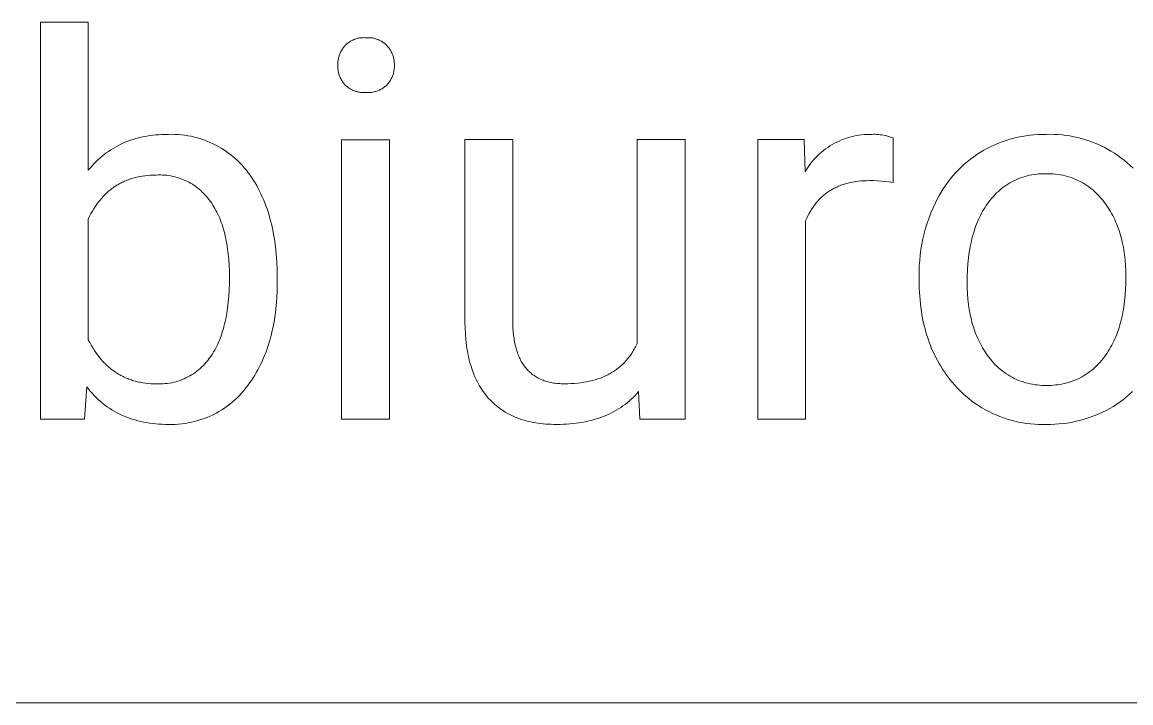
# Model space of a CAD drawing. Header units: millimetres. Extents: x -1656 to 3995, y -637 to 3312.
# Drawn here: x 2154 to 2311.6, y -320.6 to -223.8 of the extents above; entities that cross this region are included whole.
import ezdxf

# ---------------------------------------------------------------- set-up
doc = ezdxf.new("R2010")
doc.units = ezdxf.units.MM
doc.header["$MEASUREMENT"] = 0
doc.layers.add('Domyślny', color=7, linetype='Continuous', true_color=0x000000)

msp = doc.modelspace()

# ---------------------------------------------------------------- linework, layer by layer
at = {"layer": 'Domyślny', "color": 18, "lineweight": 15, "true_color": 0x000000}
for p, q in [((2156.56, -280.29), (2156.56, -223.83)), ((2156.56, -223.83), (2163.37, -223.83)), ((2163.37, -223.83), (2163.37, -244.89)), ((2200.04, -227), (2200.14, -226.92)), ((2200.14, -226.92), (2200.24, -226.84)), ((2200.24, -226.84), (2200.34, -226.76)), ((2200.34, -226.76), (2200.44, -226.68)), ((2200.44, -226.68), (2200.54, -226.61)), ((2200.54, -226.61), (2200.65, -226.55)), ((2200.65, -226.55), (2200.76, -226.49)), ((2200.76, -226.49), (2200.87, -226.43)), ((2200.87, -226.43), (2200.99, -226.37)), ((2200.99, -226.37), (2201.1, -226.32)), ((2201.1, -226.32), (2201.22, -226.27)), ((2201.22, -226.27), (2201.34, -226.23)), ((2201.34, -226.23), (2201.46, -226.19)), ((2201.46, -226.19), (2201.58, -226.16)), ((2201.58, -226.16), (2201.7, -226.13)), ((2201.7, -226.13), (2201.83, -226.1)), ((2201.83, -226.1), (2201.95, -226.08)), ((2201.95, -226.08), (2202.08, -226.06)), ((2202.08, -226.06), (2202.2, -226.05)), ((2202.2, -226.05), (2202.33, -226.04)), ((2202.33, -226.04), (2202.46, -226.04)), ((2202.46, -226.04), (2202.58, -226.03)), ((2202.58, -226.03), (2202.71, -226.04)), ((2202.71, -226.04), (2202.84, -226.05)), ((2202.84, -226.05), (2202.96, -226.04)), ((2202.96, -226.04), (2203.09, -226.04)), ((2203.09, -226.04), (2203.22, -226.04)), ((2203.22, -226.04), (2203.35, -226.04)), ((2203.35, -226.04), (2203.47, -226.05)), ((2203.47, -226.05), (2203.6, -226.06)), ((2203.6, -226.06), (2203.73, -226.08)), ((2203.73, -226.08), (2203.85, -226.1)), ((2203.85, -226.1), (2203.98, -226.13)), ((2203.98, -226.13), (2204.1, -226.16)), ((2204.1, -226.16), (2204.22, -226.2)), ((2204.22, -226.2), (2204.35, -226.23)), ((2204.35, -226.23), (2204.47, -226.28)), ((2204.47, -226.28), (2204.59, -226.32)), ((2204.59, -226.32), (2204.7, -226.37)), ((2204.7, -226.37), (2204.82, -226.43)), ((2204.82, -226.43), (2204.93, -226.49)), ((2204.93, -226.49), (2205.04, -226.55)), ((2205.04, -226.55), (2205.15, -226.62)), ((2205.15, -226.62), (2205.26, -226.69)), ((2205.26, -226.69), (2205.36, -226.76)), ((2205.36, -226.76), (2205.47, -226.84)), ((2205.47, -226.84), (2205.56, -226.92)), ((2205.56, -226.92), (2205.66, -227)), ((2199.03, -228.61), (2199.08, -228.48)), ((2199.08, -228.48), (2199.13, -228.35)), ((2199.13, -228.35), (2199.18, -228.22)), ((2199.18, -228.22), (2199.24, -228.1)), ((2199.24, -228.1), (2199.31, -227.97)), ((2199.31, -227.97), (2199.37, -227.85)), ((2199.37, -227.85), (2199.44, -227.73)), ((2199.44, -227.73), (2199.52, -227.61)), ((2199.52, -227.61), (2199.6, -227.5)), ((2199.6, -227.5), (2199.68, -227.39)), ((2199.68, -227.39), (2199.77, -227.28)), ((2199.77, -227.28), (2199.86, -227.18)), ((2199.86, -227.18), (2199.95, -227.09)), ((2199.95, -227.09), (2200.04, -227)), ((2205.66, -227), (2205.76, -227.09)), ((2205.76, -227.09), (2205.85, -227.18)), ((2205.85, -227.18), (2205.93, -227.28)), ((2205.93, -227.28), (2206.02, -227.38)), ((2206.02, -227.38), (2206.1, -227.48)), ((2206.1, -227.48), (2206.18, -227.59)), ((2206.18, -227.59), (2206.25, -227.7)), ((2206.25, -227.7), (2206.32, -227.82)), ((2206.32, -227.82), (2206.39, -227.93)), ((2206.39, -227.93), (2206.45, -228.05)), ((2206.45, -228.05), (2206.51, -228.17)), ((2206.51, -228.17), (2206.56, -228.29)), ((2206.56, -228.29), (2206.61, -228.41)), ((2206.61, -228.41), (2206.66, -228.54)), ((2206.66, -228.54), (2206.7, -228.67)), ((2198.83, -229.7), (2198.84, -229.56)), ((2198.83, -229.84), (2198.83, -229.7)), ((2198.83, -229.98), (2198.83, -229.84)), ((2198.83, -230.12), (2198.83, -229.98)), ((2198.83, -230.25), (2198.83, -230.12)), ((2198.84, -229.56), (2198.85, -229.42)), ((2198.85, -229.42), (2198.87, -229.29)), ((2198.87, -229.29), (2198.89, -229.15)), ((2198.89, -229.15), (2198.92, -229.01)), ((2198.92, -229.01), (2198.95, -228.88)), ((2198.95, -228.88), (2198.99, -228.74)), ((2198.99, -228.74), (2199.03, -228.61)), ((2206.7, -228.67), (2206.74, -228.79)), ((2206.74, -228.79), (2206.77, -228.92)), ((2206.77, -228.92), (2206.8, -229.05)), ((2206.8, -229.05), (2206.83, -229.18)), ((2206.83, -229.18), (2206.85, -229.32)), ((2206.85, -229.32), (2206.86, -229.45)), ((2206.86, -229.45), (2206.87, -229.58)), ((2206.87, -229.58), (2206.88, -229.71)), ((2206.88, -229.71), (2206.88, -229.85)), ((2206.88, -229.85), (2206.88, -229.98)), ((2206.88, -229.98), (2206.88, -230.11)), ((2206.88, -230.11), (2206.88, -230.24)), ((2198.84, -230.39), (2198.83, -230.25)), ((2198.85, -230.53), (2198.84, -230.39)), ((2198.87, -230.66), (2198.85, -230.53)), ((2198.89, -230.8), (2198.87, -230.66)), ((2198.92, -230.93), (2198.89, -230.8)), ((2198.95, -231.06), (2198.92, -230.93)), ((2198.99, -231.2), (2198.95, -231.06)), ((2199.03, -231.33), (2198.99, -231.2)), ((2199.08, -231.45), (2199.03, -231.33)), ((2199.13, -231.58), (2199.08, -231.45)), ((2199.18, -231.71), (2199.13, -231.58)), ((2199.24, -231.83), (2199.18, -231.71)), ((2206.56, -231.64), (2206.51, -231.76)), ((2206.61, -231.52), (2206.56, -231.64)), ((2206.66, -231.4), (2206.61, -231.52)), ((2206.7, -231.27), (2206.66, -231.4)), ((2206.74, -231.15), (2206.7, -231.27)), ((2206.77, -231.02), (2206.74, -231.15)), ((2206.8, -230.89), (2206.77, -231.02)), ((2206.83, -230.76), (2206.8, -230.89)), ((2206.85, -230.63), (2206.83, -230.76)), ((2206.86, -230.5), (2206.85, -230.63)), ((2206.87, -230.37), (2206.86, -230.5)), ((2206.88, -230.24), (2206.87, -230.37)), ((2199.31, -231.95), (2199.24, -231.83)), ((2199.37, -232.07), (2199.31, -231.95)), ((2199.45, -232.19), (2199.37, -232.07)), ((2199.52, -232.3), (2199.45, -232.19)), ((2199.6, -232.41), (2199.52, -232.3)), ((2199.68, -232.52), (2199.6, -232.41)), ((2199.77, -232.63), (2199.68, -232.52)), ((2199.86, -232.73), (2199.77, -232.63)), ((2199.96, -232.82), (2199.86, -232.73)), ((2200.05, -232.91), (2199.96, -232.82)), ((2200.15, -232.99), (2200.05, -232.91)), ((2200.26, -233.07), (2200.15, -232.99)), ((2200.36, -233.15), (2200.26, -233.07)), ((2200.47, -233.22), (2200.36, -233.15)), ((2200.58, -233.29), (2200.47, -233.22)), ((2205.23, -233.22), (2205.11, -233.29)), ((2205.34, -233.15), (2205.23, -233.22)), ((2205.44, -233.07), (2205.34, -233.15)), ((2205.55, -232.99), (2205.44, -233.07)), ((2205.65, -232.91), (2205.55, -232.99)), ((2205.75, -232.82), (2205.65, -232.91)), ((2205.85, -232.73), (2205.75, -232.82)), ((2205.93, -232.63), (2205.85, -232.73)), ((2206.02, -232.53), (2205.93, -232.63)), ((2206.1, -232.43), (2206.02, -232.53)), ((2206.18, -232.32), (2206.1, -232.43)), ((2206.25, -232.21), (2206.18, -232.32)), ((2206.32, -232.1), (2206.25, -232.21)), ((2206.39, -231.99), (2206.32, -232.1)), ((2206.45, -231.87), (2206.39, -231.99)), ((2206.51, -231.76), (2206.45, -231.87)), ((2200.69, -233.36), (2200.58, -233.29)), ((2200.81, -233.42), (2200.69, -233.36)), ((2200.93, -233.48), (2200.81, -233.42)), ((2201.05, -233.53), (2200.93, -233.48)), ((2201.17, -233.58), (2201.05, -233.53)), ((2201.29, -233.63), (2201.17, -233.58)), ((2201.41, -233.67), (2201.29, -233.63)), ((2201.54, -233.71), (2201.41, -233.67)), ((2201.67, -233.74), (2201.54, -233.71)), ((2201.79, -233.77), (2201.67, -233.74)), ((2201.92, -233.79), (2201.79, -233.77)), ((2202.05, -233.81), (2201.92, -233.79)), ((2202.18, -233.83), (2202.05, -233.81)), ((2202.31, -233.84), (2202.18, -233.83)), ((2202.44, -233.85), (2202.31, -233.84)), ((2202.57, -233.85), (2202.44, -233.85)), ((2202.7, -233.84), (2202.57, -233.85)), ((2202.84, -233.84), (2202.7, -233.84)), ((2202.97, -233.84), (2202.84, -233.84)), ((2203.1, -233.85), (2202.97, -233.84)), ((2203.23, -233.84), (2203.1, -233.85)), ((2203.36, -233.84), (2203.23, -233.84)), ((2203.5, -233.83), (2203.36, -233.84)), ((2203.63, -233.81), (2203.5, -233.83)), ((2203.76, -233.79), (2203.63, -233.81)), ((2203.89, -233.77), (2203.76, -233.79)), ((2204.02, -233.74), (2203.89, -233.77)), ((2204.15, -233.71), (2204.02, -233.74)), ((2204.27, -233.67), (2204.15, -233.71)), ((2204.4, -233.63), (2204.27, -233.67)), ((2204.52, -233.58), (2204.4, -233.63)), ((2204.64, -233.53), (2204.52, -233.58)), ((2204.76, -233.48), (2204.64, -233.53)), ((2204.88, -233.42), (2204.76, -233.48)), ((2205, -233.36), (2204.88, -233.42)), ((2205.11, -233.29), (2205, -233.36)), ((2167.92, -241.23), (2168.27, -241.06)), ((2168.27, -241.06), (2168.63, -240.91)), ((2168.63, -240.91), (2168.99, -240.77)), ((2168.99, -240.77), (2169.36, -240.63)), ((2169.36, -240.63), (2169.74, -240.51)), ((2169.74, -240.51), (2170.12, -240.39)), ((2170.12, -240.39), (2170.5, -240.29)), ((2170.5, -240.29), (2170.9, -240.19)), ((2170.9, -240.19), (2171.3, -240.11)), ((2171.3, -240.11), (2171.71, -240.03)), ((2171.71, -240.03), (2172.12, -239.97)), ((2172.12, -239.97), (2172.54, -239.92)), ((2172.54, -239.92), (2172.96, -239.87)), ((2172.96, -239.87), (2173.39, -239.84)), ((2173.39, -239.84), (2173.83, -239.81)), ((2173.83, -239.81), (2174.27, -239.8)), ((2174.27, -239.8), (2174.72, -239.79)), ((2174.72, -239.79), (2175.19, -239.78)), ((2175.19, -239.78), (2175.66, -239.79)), ((2175.66, -239.79), (2176.13, -239.81)), ((2176.13, -239.81), (2176.6, -239.85)), ((2176.6, -239.85), (2177.06, -239.9)), ((2177.06, -239.9), (2177.53, -239.98)), ((2177.53, -239.98), (2177.99, -240.06)), ((2177.99, -240.06), (2178.45, -240.17)), ((2178.45, -240.17), (2178.9, -240.29)), ((2178.9, -240.29), (2179.35, -240.42)), ((2179.35, -240.42), (2179.8, -240.57)), ((2179.8, -240.57), (2180.24, -240.74)), ((2180.24, -240.74), (2180.67, -240.92)), ((2180.67, -240.92), (2181.1, -241.11)), ((2181.1, -241.11), (2181.52, -241.32)), ((2199.39, -280.3), (2199.39, -240.54)), ((2199.39, -240.54), (2206.19, -240.54)), ((2206.19, -240.54), (2206.19, -280.3)), ((2216.92, -266.4), (2216.92, -240.53)), ((2216.92, -240.53), (2223.72, -240.53)), ((2223.72, -240.53), (2223.72, -266.22)), ((2241.42, -269.45), (2241.42, -240.53)), ((2241.42, -240.53), (2248.24, -240.53)), ((2248.24, -240.53), (2248.24, -280.29)), ((2258.56, -280.29), (2258.56, -240.53)), ((2258.56, -240.53), (2265.17, -240.53)), ((2265.17, -240.53), (2265.28, -245.12)), ((2269.12, -241.23), (2269.45, -241.05)), ((2269.45, -241.05), (2269.77, -240.88)), ((2269.77, -240.88), (2270.11, -240.73)), ((2270.11, -240.73), (2270.44, -240.58)), ((2270.44, -240.58), (2270.79, -240.45)), ((2270.79, -240.45), (2271.14, -240.32)), ((2271.14, -240.32), (2271.49, -240.21)), ((2271.49, -240.21), (2271.84, -240.12)), ((2271.84, -240.12), (2272.2, -240.03)), ((2272.2, -240.03), (2272.56, -239.96)), ((2272.56, -239.96), (2272.93, -239.9)), ((2272.93, -239.9), (2273.29, -239.85)), ((2273.29, -239.85), (2273.66, -239.82)), ((2273.66, -239.82), (2274.03, -239.8)), ((2274.03, -239.8), (2274.4, -239.79)), ((2274.4, -239.79), (2274.76, -239.79)), ((2274.76, -239.79), (2275, -239.78)), ((2275, -239.78), (2275.24, -239.78)), ((2275.24, -239.78), (2275.47, -239.79)), ((2275.47, -239.79), (2275.71, -239.81)), ((2275.71, -239.81), (2275.95, -239.83)), ((2275.95, -239.83), (2276.18, -239.86)), ((2276.18, -239.86), (2276.41, -239.9)), ((2276.41, -239.9), (2276.65, -239.95)), ((2276.65, -239.95), (2276.88, -240)), ((2276.88, -240), (2277.11, -240.07)), ((2277.11, -240.07), (2277.33, -240.14)), ((2277.33, -240.14), (2277.55, -240.22)), ((2277.55, -240.22), (2277.78, -240.3)), ((2277.78, -240.3), (2277.78, -246.62)), ((2292.25, -241.26), (2292.78, -241.04)), ((2292.78, -241.04), (2293.32, -240.83)), ((2293.32, -240.83), (2293.86, -240.64)), ((2293.86, -240.64), (2294.41, -240.47)), ((2294.41, -240.47), (2294.97, -240.32)), ((2294.97, -240.32), (2295.53, -240.19)), ((2295.53, -240.19), (2296.1, -240.07)), ((2296.1, -240.07), (2296.67, -239.98)), ((2296.67, -239.98), (2297.24, -239.9)), ((2297.24, -239.9), (2297.81, -239.85)), ((2297.81, -239.85), (2298.39, -239.81)), ((2298.39, -239.81), (2298.96, -239.79)), ((2298.96, -239.79), (2299.54, -239.79)), ((2299.54, -239.79), (2300.11, -239.78)), ((2300.11, -239.78), (2300.68, -239.79)), ((2300.68, -239.79), (2301.24, -239.82)), ((2301.24, -239.82), (2301.81, -239.86)), ((2301.81, -239.86), (2302.38, -239.93)), ((2302.38, -239.93), (2302.94, -240.01)), ((2302.94, -240.01), (2303.5, -240.12)), ((2303.5, -240.12), (2304.05, -240.24)), ((2304.05, -240.24), (2304.6, -240.38)), ((2304.6, -240.38), (2305.15, -240.54)), ((2305.15, -240.54), (2305.69, -240.72)), ((2305.69, -240.72), (2306.22, -240.92)), ((2306.22, -240.92), (2306.75, -241.13)), ((2306.75, -241.13), (2307.27, -241.36)), ((2165.32, -242.9), (2165.63, -242.66)), ((2165.63, -242.66), (2165.93, -242.42)), ((2165.93, -242.42), (2166.25, -242.2)), ((2166.25, -242.2), (2166.57, -241.98)), ((2166.57, -241.98), (2166.9, -241.78)), ((2166.9, -241.78), (2167.23, -241.59)), ((2167.23, -241.59), (2167.57, -241.4)), ((2167.57, -241.4), (2167.92, -241.23)), ((2181.52, -241.32), (2181.93, -241.55)), ((2181.93, -241.55), (2182.34, -241.79)), ((2182.34, -241.79), (2182.73, -242.04)), ((2182.73, -242.04), (2183.12, -242.31)), ((2183.12, -242.31), (2183.5, -242.59)), ((2183.5, -242.59), (2183.86, -242.88)), ((2267.08, -242.79), (2267.35, -242.54)), ((2267.35, -242.54), (2267.62, -242.3)), ((2267.62, -242.3), (2267.91, -242.06)), ((2267.91, -242.06), (2268.2, -241.84)), ((2268.2, -241.84), (2268.5, -241.63)), ((2268.5, -241.63), (2268.81, -241.42)), ((2268.81, -241.42), (2269.12, -241.23)), ((2289.25, -242.97), (2289.72, -242.64)), ((2289.72, -242.64), (2290.21, -242.33)), ((2290.21, -242.33), (2290.7, -242.04)), ((2290.7, -242.04), (2291.21, -241.76)), ((2291.21, -241.76), (2291.72, -241.5)), ((2291.72, -241.5), (2292.25, -241.26)), ((2307.27, -241.36), (2307.78, -241.61)), ((2307.78, -241.61), (2308.28, -241.88)), ((2308.28, -241.88), (2308.77, -242.16)), ((2308.77, -242.16), (2309.25, -242.46)), ((2309.25, -242.46), (2309.73, -242.78)), ((2163.63, -244.58), (2163.9, -244.27)), ((2163.9, -244.27), (2164.17, -243.98)), ((2164.17, -243.98), (2164.45, -243.69)), ((2164.45, -243.69), (2164.73, -243.42)), ((2164.73, -243.42), (2165.03, -243.16)), ((2165.03, -243.16), (2165.32, -242.9)), ((2183.86, -242.88), (2184.22, -243.19)), ((2184.22, -243.19), (2184.57, -243.51)), ((2184.57, -243.51), (2184.9, -243.84)), ((2184.9, -243.84), (2185.23, -244.18)), ((2185.23, -244.18), (2185.54, -244.53)), ((2265.67, -244.49), (2265.88, -244.19)), ((2265.88, -244.19), (2266.1, -243.89)), ((2266.1, -243.89), (2266.33, -243.61)), ((2266.33, -243.61), (2266.57, -243.33)), ((2266.57, -243.33), (2266.82, -243.06)), ((2266.82, -243.06), (2267.08, -242.79)), ((2287.48, -244.43), (2287.9, -244.04)), ((2287.9, -244.04), (2288.34, -243.67)), ((2288.34, -243.67), (2288.79, -243.31)), ((2288.79, -243.31), (2289.25, -242.97)), ((2309.73, -242.78), (2310.19, -243.11)), ((2310.19, -243.11), (2310.64, -243.46)), ((2310.64, -243.46), (2311.07, -243.82)), ((2311.07, -243.82), (2311.5, -244.2)), ((2311.5, -244.2), (2311.91, -244.59)), ((2163.37, -244.89), (2163.63, -244.58)), ((2170.27, -245.87), (2170.08, -245.91)), ((2170.45, -245.83), (2170.27, -245.87)), ((2170.64, -245.79), (2170.45, -245.83)), ((2171.02, -245.72), (2170.64, -245.79)), ((2171.4, -245.67), (2171.02, -245.72)), ((2171.8, -245.62), (2171.4, -245.67)), ((2172.2, -245.59), (2171.8, -245.62)), ((2172.61, -245.57), (2172.2, -245.59)), ((2173.02, -245.57), (2172.61, -245.57)), ((2173.32, -245.56), (2173.02, -245.57)), ((2173.62, -245.56), (2173.32, -245.56)), ((2173.92, -245.57), (2173.62, -245.56)), ((2174.22, -245.58), (2173.92, -245.57)), ((2174.52, -245.61), (2174.22, -245.58)), ((2174.81, -245.65), (2174.52, -245.61)), ((2175.11, -245.7), (2174.81, -245.65)), ((2175.4, -245.76), (2175.11, -245.7)), ((2175.69, -245.83), (2175.4, -245.76)), ((2175.98, -245.91), (2175.69, -245.83)), ((2185.54, -244.53), (2185.84, -244.89)), ((2185.84, -244.89), (2186.12, -245.27)), ((2186.12, -245.27), (2186.38, -245.61)), ((2186.38, -245.61), (2186.62, -245.96)), ((2265.28, -245.12), (2265.47, -244.8)), ((2265.47, -244.8), (2265.67, -244.49)), ((2285.93, -246.12), (2286.29, -245.67)), ((2286.29, -245.67), (2286.67, -245.25)), ((2286.67, -245.25), (2287.07, -244.83)), ((2287.07, -244.83), (2287.48, -244.43)), ((2296.23, -245.87), (2295.91, -245.98)), ((2296.55, -245.77), (2296.23, -245.87)), ((2296.87, -245.68), (2296.55, -245.77)), ((2297.2, -245.6), (2296.87, -245.68)), ((2297.53, -245.54), (2297.2, -245.6)), ((2297.86, -245.48), (2297.53, -245.54)), ((2298.2, -245.44), (2297.86, -245.48)), ((2298.53, -245.41), (2298.2, -245.44)), ((2298.87, -245.39), (2298.53, -245.41)), ((2299.2, -245.38), (2298.87, -245.39)), ((2299.54, -245.38), (2299.2, -245.38)), ((2299.88, -245.38), (2299.54, -245.38)), ((2300.22, -245.38), (2299.88, -245.38)), ((2300.56, -245.4), (2300.22, -245.38)), ((2300.9, -245.44), (2300.56, -245.4)), ((2301.24, -245.48), (2300.9, -245.44)), ((2301.58, -245.53), (2301.24, -245.48)), ((2301.92, -245.6), (2301.58, -245.53)), ((2302.25, -245.68), (2301.92, -245.6)), ((2302.58, -245.77), (2302.25, -245.68)), ((2302.9, -245.87), (2302.58, -245.77)), ((2303.23, -245.98), (2302.9, -245.87)), ((2166.81, -247.43), (2166.66, -247.54)), ((2166.95, -247.33), (2166.81, -247.43)), ((2167.1, -247.22), (2166.95, -247.33)), ((2167.25, -247.13), (2167.1, -247.22)), ((2167.4, -247.03), (2167.25, -247.13)), ((2167.56, -246.94), (2167.4, -247.03)), ((2167.71, -246.85), (2167.56, -246.94)), ((2167.87, -246.76), (2167.71, -246.85)), ((2168.03, -246.68), (2167.87, -246.76)), ((2168.19, -246.6), (2168.03, -246.68)), ((2168.35, -246.52), (2168.19, -246.6)), ((2168.52, -246.44), (2168.35, -246.52)), ((2168.68, -246.37), (2168.52, -246.44)), ((2168.85, -246.3), (2168.68, -246.37)), ((2169.02, -246.24), (2168.85, -246.3)), ((2169.2, -246.18), (2169.02, -246.24)), ((2169.37, -246.12), (2169.2, -246.18)), ((2169.54, -246.06), (2169.37, -246.12)), ((2169.72, -246.01), (2169.54, -246.06)), ((2169.9, -245.96), (2169.72, -246.01)), ((2170.08, -245.91), (2169.9, -245.96)), ((2176.27, -246), (2175.98, -245.91)), ((2176.55, -246.1), (2176.27, -246)), ((2176.83, -246.21), (2176.55, -246.1)), ((2177.1, -246.33), (2176.83, -246.21)), ((2177.38, -246.45), (2177.1, -246.33)), ((2177.64, -246.59), (2177.38, -246.45)), ((2177.9, -246.74), (2177.64, -246.59)), ((2178.16, -246.89), (2177.9, -246.74)), ((2178.41, -247.05), (2178.16, -246.89)), ((2178.66, -247.22), (2178.41, -247.05)), ((2178.9, -247.4), (2178.66, -247.22)), ((2179.13, -247.59), (2178.9, -247.4)), ((2186.62, -245.96), (2186.86, -246.33)), ((2186.86, -246.33), (2187.09, -246.69)), ((2187.09, -246.69), (2187.31, -247.07)), ((2187.31, -247.07), (2187.52, -247.46)), ((2187.52, -247.46), (2187.72, -247.85)), ((2269.41, -247.45), (2269.26, -247.53)), ((2269.56, -247.38), (2269.41, -247.45)), ((2269.71, -247.3), (2269.56, -247.38)), ((2269.87, -247.23), (2269.71, -247.3)), ((2270.03, -247.16), (2269.87, -247.23)), ((2270.19, -247.1), (2270.03, -247.16)), ((2270.35, -247.03), (2270.19, -247.1)), ((2270.51, -246.97), (2270.35, -247.03)), ((2270.68, -246.92), (2270.51, -246.97)), ((2270.84, -246.86), (2270.68, -246.92)), ((2271.01, -246.81), (2270.84, -246.86)), ((2271.19, -246.76), (2271.01, -246.81)), ((2271.36, -246.72), (2271.19, -246.76)), ((2271.54, -246.67), (2271.36, -246.72)), ((2271.71, -246.63), (2271.54, -246.67)), ((2272.08, -246.56), (2271.71, -246.63)), ((2272.45, -246.5), (2272.08, -246.56)), ((2272.83, -246.45), (2272.45, -246.5)), ((2273.21, -246.41), (2272.83, -246.45)), ((2273.61, -246.38), (2273.21, -246.41)), ((2274.01, -246.37), (2273.61, -246.38)), ((2274.43, -246.36), (2274.01, -246.37)), ((2274.99, -246.36), (2274.43, -246.36)), ((2275.55, -246.38), (2274.99, -246.36)), ((2276.11, -246.42), (2275.55, -246.38)), ((2276.66, -246.47), (2276.11, -246.42)), ((2277.22, -246.54), (2276.66, -246.47)), ((2277.78, -246.62), (2277.22, -246.54)), ((2284.92, -247.51), (2285.24, -247.04)), ((2285.24, -247.04), (2285.57, -246.57)), ((2285.57, -246.57), (2285.93, -246.12)), ((2293.27, -247.45), (2293.01, -247.67)), ((2293.54, -247.25), (2293.27, -247.45)), ((2293.82, -247.06), (2293.54, -247.25)), ((2294.1, -246.87), (2293.82, -247.06)), ((2294.39, -246.7), (2294.1, -246.87)), ((2294.68, -246.53), (2294.39, -246.7)), ((2294.98, -246.38), (2294.68, -246.53)), ((2295.28, -246.24), (2294.98, -246.38)), ((2295.59, -246.1), (2295.28, -246.24)), ((2295.91, -245.98), (2295.59, -246.1)), ((2303.55, -246.1), (2303.23, -245.98)), ((2303.86, -246.24), (2303.55, -246.1)), ((2304.17, -246.38), (2303.86, -246.24)), ((2304.47, -246.54), (2304.17, -246.38)), ((2304.77, -246.7), (2304.47, -246.54)), ((2305.07, -246.88), (2304.77, -246.7)), ((2305.35, -247.07), (2305.07, -246.88)), ((2305.63, -247.26), (2305.35, -247.07)), ((2305.91, -247.47), (2305.63, -247.26)), ((2306.17, -247.68), (2305.91, -247.47)), ((2165.2, -248.93), (2165.08, -249.08)), ((2165.32, -248.79), (2165.2, -248.93)), ((2165.45, -248.65), (2165.32, -248.79)), ((2165.57, -248.52), (2165.45, -248.65)), ((2165.7, -248.38), (2165.57, -248.52)), ((2165.84, -248.25), (2165.7, -248.38)), ((2165.97, -248.13), (2165.84, -248.25)), ((2166.1, -248), (2165.97, -248.13)), ((2166.24, -247.88), (2166.1, -248)), ((2166.38, -247.77), (2166.24, -247.88)), ((2166.52, -247.65), (2166.38, -247.77)), ((2166.66, -247.54), (2166.52, -247.65)), ((2179.36, -247.79), (2179.13, -247.59)), ((2179.58, -247.99), (2179.36, -247.79)), ((2179.79, -248.2), (2179.58, -247.99)), ((2179.99, -248.42), (2179.79, -248.2)), ((2180.19, -248.64), (2179.99, -248.42)), ((2180.38, -248.87), (2180.19, -248.64)), ((2180.57, -249.11), (2180.38, -248.87)), ((2187.72, -247.85), (2187.92, -248.25)), ((2187.92, -248.25), (2188.11, -248.66)), ((2188.11, -248.66), (2188.29, -249.07)), ((2267.39, -248.93), (2267.27, -249.06)), ((2267.51, -248.82), (2267.39, -248.93)), ((2267.63, -248.7), (2267.51, -248.82)), ((2267.76, -248.59), (2267.63, -248.7)), ((2267.88, -248.48), (2267.76, -248.59)), ((2268.01, -248.37), (2267.88, -248.48)), ((2268.14, -248.27), (2268.01, -248.37)), ((2268.27, -248.16), (2268.14, -248.27)), ((2268.41, -248.07), (2268.27, -248.16)), ((2268.55, -247.97), (2268.41, -248.07)), ((2268.68, -247.88), (2268.55, -247.97)), ((2268.83, -247.79), (2268.68, -247.88)), ((2268.97, -247.7), (2268.83, -247.79)), ((2269.11, -247.61), (2268.97, -247.7)), ((2269.26, -247.53), (2269.11, -247.61)), ((2283.81, -249.52), (2284.06, -249)), ((2284.06, -249), (2284.33, -248.5)), ((2284.33, -248.5), (2284.62, -248)), ((2284.62, -248), (2284.92, -247.51)), ((2291.82, -248.86), (2291.61, -249.12)), ((2292.05, -248.6), (2291.82, -248.86)), ((2292.27, -248.36), (2292.05, -248.6)), ((2292.51, -248.12), (2292.27, -248.36)), ((2292.76, -247.89), (2292.51, -248.12)), ((2293.01, -247.67), (2292.76, -247.89)), ((2306.43, -247.91), (2306.17, -247.68)), ((2306.68, -248.14), (2306.43, -247.91)), ((2306.92, -248.38), (2306.68, -248.14)), ((2307.15, -248.63), (2306.92, -248.38)), ((2307.38, -248.89), (2307.15, -248.63)), ((2307.59, -249.15), (2307.38, -248.89)), ((2164.16, -250.35), (2163.95, -250.7)), ((2164.38, -250.01), (2164.16, -250.35)), ((2164.6, -249.69), (2164.38, -250.01)), ((2164.84, -249.38), (2164.6, -249.69)), ((2164.95, -249.23), (2164.84, -249.38)), ((2165.08, -249.08), (2164.95, -249.23)), ((2180.74, -249.35), (2180.57, -249.11)), ((2180.91, -249.59), (2180.74, -249.35)), ((2181.07, -249.83), (2180.91, -249.59)), ((2181.22, -250.08), (2181.07, -249.83)), ((2181.37, -250.34), (2181.22, -250.08)), ((2181.52, -250.6), (2181.37, -250.34)), ((2181.66, -250.87), (2181.52, -250.6)), ((2188.29, -249.07), (2188.46, -249.5)), ((2188.46, -249.5), (2188.63, -249.93)), ((2188.63, -249.93), (2188.78, -250.37)), ((2188.78, -250.37), (2188.93, -250.82)), ((2266.12, -250.57), (2266.02, -250.73)), ((2266.21, -250.42), (2266.12, -250.57)), ((2266.31, -250.27), (2266.21, -250.42)), ((2266.41, -250.12), (2266.31, -250.27)), ((2266.51, -249.98), (2266.41, -250.12)), ((2266.61, -249.84), (2266.51, -249.98)), ((2266.72, -249.7), (2266.61, -249.84)), ((2266.82, -249.57), (2266.72, -249.7)), ((2266.93, -249.44), (2266.82, -249.57)), ((2267.04, -249.31), (2266.93, -249.44)), ((2267.16, -249.18), (2267.04, -249.31)), ((2267.27, -249.06), (2267.16, -249.18)), ((2283.18, -250.94), (2283.48, -250.23)), ((2283.48, -250.23), (2283.81, -249.52)), ((2290.69, -250.44), (2290.52, -250.72)), ((2290.86, -250.17), (2290.69, -250.44)), ((2291.04, -249.9), (2290.86, -250.17)), ((2291.22, -249.64), (2291.04, -249.9)), ((2291.41, -249.39), (2291.22, -249.64)), ((2291.61, -249.12), (2291.41, -249.39)), ((2307.8, -249.43), (2307.59, -249.15)), ((2307.99, -249.68), (2307.8, -249.43)), ((2308.18, -249.94), (2307.99, -249.68)), ((2308.36, -250.21), (2308.18, -249.94)), ((2308.53, -250.48), (2308.36, -250.21)), ((2308.69, -250.76), (2308.53, -250.48)), ((2163.56, -251.43), (2163.37, -251.82)), ((2163.37, -251.82), (2163.37, -269.02)), ((2163.75, -251.06), (2163.56, -251.43)), ((2163.95, -250.7), (2163.75, -251.06)), ((2181.79, -251.15), (2181.66, -250.87)), ((2181.92, -251.43), (2181.79, -251.15)), ((2182.05, -251.72), (2181.92, -251.43)), ((2182.16, -252.02), (2182.05, -251.72)), ((2182.28, -252.32), (2182.16, -252.02)), ((2188.93, -250.82), (2189.07, -251.28)), ((2189.07, -251.28), (2189.2, -251.74)), ((2189.2, -251.74), (2189.33, -252.22)), ((2265.51, -251.71), (2265.36, -252.06)), ((2265.36, -252.06), (2265.36, -280.29)), ((2265.67, -251.37), (2265.51, -251.71)), ((2265.84, -251.04), (2265.67, -251.37)), ((2265.93, -250.88), (2265.84, -251.04)), ((2266.02, -250.73), (2265.93, -250.88)), ((2282.65, -252.4), (2282.9, -251.67)), ((2282.9, -251.67), (2283.18, -250.94)), ((2289.92, -251.9), (2289.79, -252.22)), ((2290.06, -251.6), (2289.92, -251.9)), ((2290.21, -251.3), (2290.06, -251.6)), ((2290.36, -251), (2290.21, -251.3)), ((2290.52, -250.72), (2290.36, -251)), ((2308.85, -251.04), (2308.69, -250.76)), ((2309.01, -251.32), (2308.85, -251.04)), ((2309.16, -251.61), (2309.01, -251.32)), ((2309.3, -251.91), (2309.16, -251.61)), ((2309.43, -252.21), (2309.3, -251.91)), ((2182.38, -252.62), (2182.28, -252.32)), ((2182.49, -252.94), (2182.38, -252.62)), ((2182.58, -253.26), (2182.49, -252.94)), ((2182.68, -253.58), (2182.58, -253.26)), ((2182.76, -253.92), (2182.68, -253.58)), ((2189.33, -252.22), (2189.44, -252.7)), ((2189.44, -252.7), (2189.55, -253.19)), ((2189.55, -253.19), (2189.65, -253.68)), ((2189.65, -253.68), (2189.74, -254.19)), ((2282.22, -253.89), (2282.42, -253.14)), ((2282.42, -253.14), (2282.65, -252.4)), ((2289.3, -253.54), (2289.2, -253.89)), ((2289.42, -253.2), (2289.3, -253.54)), ((2289.53, -252.87), (2289.42, -253.2)), ((2289.66, -252.54), (2289.53, -252.87)), ((2289.79, -252.22), (2289.66, -252.54)), ((2309.56, -252.51), (2309.43, -252.21)), ((2309.69, -252.82), (2309.56, -252.51)), ((2309.8, -253.14), (2309.69, -252.82)), ((2309.92, -253.46), (2309.8, -253.14)), ((2310.02, -253.78), (2309.92, -253.46)), ((2182.84, -254.26), (2182.76, -253.92)), ((2182.92, -254.6), (2182.84, -254.26)), ((2182.99, -254.95), (2182.92, -254.6)), ((2183.06, -255.31), (2182.99, -254.95)), ((2183.17, -256.04), (2183.06, -255.31)), ((2189.74, -254.19), (2189.83, -254.7)), ((2189.83, -254.7), (2189.97, -255.75)), ((2281.88, -255.41), (2282.04, -254.64)), ((2282.04, -254.64), (2282.22, -253.89)), ((2288.84, -255.35), (2288.76, -255.73)), ((2288.92, -254.97), (2288.84, -255.35)), ((2289, -254.61), (2288.92, -254.97)), ((2289.1, -254.24), (2289, -254.61)), ((2289.2, -253.89), (2289.1, -254.24)), ((2310.12, -254.11), (2310.02, -253.78)), ((2310.21, -254.45), (2310.12, -254.11)), ((2310.3, -254.78), (2310.21, -254.45)), ((2310.38, -255.13), (2310.3, -254.78)), ((2310.46, -255.48), (2310.38, -255.13)), ((2183.26, -256.8), (2183.17, -256.04)), ((2183.34, -257.58), (2183.26, -256.8)), ((2189.97, -255.75), (2190.08, -256.83)), ((2190.08, -256.83), (2190.16, -257.94)), ((2281.65, -256.94), (2281.75, -256.17)), ((2281.75, -256.17), (2281.88, -255.41)), ((2288.63, -256.52), (2288.52, -257.33)), ((2288.69, -256.12), (2288.63, -256.52)), ((2288.76, -255.73), (2288.69, -256.12)), ((2310.53, -255.83), (2310.46, -255.48)), ((2310.59, -256.19), (2310.53, -255.83)), ((2310.65, -256.55), (2310.59, -256.19)), ((2310.7, -256.92), (2310.65, -256.55)), ((2310.78, -257.67), (2310.7, -256.92)), ((2183.39, -258.39), (2183.34, -257.58)), ((2183.42, -259.22), (2183.39, -258.39)), ((2190.16, -257.94), (2190.21, -259.09)), ((2281.49, -259.26), (2281.52, -258.49)), ((2281.52, -258.49), (2281.57, -257.71)), ((2281.57, -257.71), (2281.65, -256.94)), ((2288.43, -258.17), (2288.37, -259.03)), ((2288.52, -257.33), (2288.43, -258.17)), ((2310.84, -258.44), (2310.78, -257.67)), ((2310.88, -259.23), (2310.84, -258.44)), ((2183.43, -260.08), (2183.42, -259.22)), ((2183.42, -261.01), (2183.43, -260.08)), ((2190.21, -259.09), (2190.22, -260.27)), ((2281.49, -260.04), (2281.49, -259.26)), ((2281.49, -260.51), (2281.49, -260.04)), ((2288.34, -259.93), (2288.32, -260.85)), ((2288.37, -259.03), (2288.34, -259.93)), ((2310.89, -260.04), (2310.88, -259.23)), ((2310.88, -260.94), (2310.89, -260.04)), ((2183.39, -261.92), (2183.42, -261.01)), ((2190.22, -260.85), (2190.21, -261.97)), ((2190.22, -260.27), (2190.22, -260.85)), ((2281.5, -261.09), (2281.49, -260.51)), ((2281.51, -261.66), (2281.5, -261.09)), ((2281.54, -262.22), (2281.51, -261.66)), ((2288.32, -260.85), (2288.34, -261.66)), ((2310.84, -261.82), (2310.88, -260.94)), ((2183.26, -263.64), (2183.34, -262.8)), ((2183.34, -262.8), (2183.39, -261.92)), ((2190.16, -263.07), (2190.08, -264.13)), ((2190.21, -261.97), (2190.16, -263.07)), ((2281.57, -262.77), (2281.54, -262.22)), ((2281.62, -263.32), (2281.57, -262.77)), ((2288.34, -261.66), (2288.37, -262.46)), ((2288.37, -262.46), (2288.43, -263.23)), ((2288.43, -263.23), (2288.52, -263.99)), ((2310.7, -263.49), (2310.78, -262.67)), ((2310.78, -262.67), (2310.84, -261.82)), ((2183.05, -265.25), (2183.17, -264.46)), ((2183.17, -264.46), (2183.26, -263.64)), ((2190.08, -264.13), (2189.96, -265.17)), ((2281.67, -263.86), (2281.62, -263.32)), ((2281.74, -264.39), (2281.67, -263.86)), ((2281.81, -264.92), (2281.74, -264.39)), ((2288.52, -263.99), (2288.57, -264.36)), ((2288.57, -264.36), (2288.63, -264.72)), ((2288.63, -264.72), (2288.69, -265.08)), ((2310.46, -265.06), (2310.53, -264.68)), ((2310.53, -264.68), (2310.59, -264.29)), ((2310.59, -264.29), (2310.7, -263.49)), ((2182.75, -266.73), (2182.83, -266.37)), ((2182.83, -266.37), (2182.91, -266)), ((2182.91, -266), (2183.05, -265.25)), ((2189.82, -266.19), (2189.73, -266.68)), ((2189.89, -265.68), (2189.82, -266.19)), ((2189.96, -265.17), (2189.89, -265.68)), ((2223.72, -266.22), (2223.72, -266.77)), ((2281.89, -265.44), (2281.81, -264.92)), ((2281.99, -265.95), (2281.89, -265.44)), ((2282.09, -266.46), (2281.99, -265.95)), ((2288.69, -265.08), (2288.76, -265.44)), ((2288.76, -265.44), (2288.84, -265.79)), ((2288.84, -265.79), (2288.92, -266.13)), ((2288.92, -266.13), (2289, -266.47)), ((2310.13, -266.53), (2310.22, -266.18)), ((2310.22, -266.18), (2310.31, -265.81)), ((2310.31, -265.81), (2310.39, -265.44)), ((2310.39, -265.44), (2310.46, -265.06)), ((2182.37, -268.09), (2182.47, -267.76)), ((2182.47, -267.76), (2182.57, -267.43)), ((2182.57, -267.43), (2182.66, -267.08)), ((2182.66, -267.08), (2182.75, -266.73)), ((2189.53, -267.65), (2189.42, -268.13)), ((2189.64, -267.17), (2189.53, -267.65)), ((2189.73, -266.68), (2189.64, -267.17)), ((2216.94, -267.29), (2216.92, -266.4)), ((2216.98, -268.15), (2216.94, -267.29)), ((2223.72, -266.77), (2223.74, -267.31)), ((2223.74, -267.31), (2223.78, -267.83)), ((2223.78, -267.83), (2223.83, -268.33)), ((2282.21, -266.95), (2282.09, -266.46)), ((2282.33, -267.44), (2282.21, -266.95)), ((2282.46, -267.93), (2282.33, -267.44)), ((2282.6, -268.4), (2282.46, -267.93)), ((2289, -266.47), (2289.1, -266.8)), ((2289.1, -266.8), (2289.2, -267.13)), ((2289.2, -267.13), (2289.3, -267.46)), ((2289.3, -267.46), (2289.42, -267.78)), ((2289.42, -267.78), (2289.53, -268.09)), ((2309.58, -268.23), (2309.7, -267.9)), ((2309.7, -267.9), (2309.82, -267.57)), ((2309.82, -267.57), (2309.93, -267.23)), ((2309.93, -267.23), (2310.03, -266.89)), ((2310.03, -266.89), (2310.13, -266.53)), ((2163.37, -269.02), (2163.57, -269.4)), ((2163.57, -269.4), (2163.78, -269.77)), ((2181.77, -269.63), (2181.9, -269.33)), ((2181.9, -269.33), (2182.02, -269.03)), ((2182.02, -269.03), (2182.14, -268.73)), ((2182.14, -268.73), (2182.26, -268.41)), ((2182.26, -268.41), (2182.37, -268.09)), ((2189.04, -269.51), (2188.9, -269.96)), ((2189.18, -269.06), (2189.04, -269.51)), ((2189.31, -268.59), (2189.18, -269.06)), ((2189.42, -268.13), (2189.31, -268.59)), ((2217.05, -268.99), (2216.98, -268.15)), ((2217.09, -269.4), (2217.05, -268.99)), ((2217.14, -269.79), (2217.09, -269.4)), ((2223.83, -268.33), (2223.9, -268.82)), ((2223.9, -268.82), (2223.93, -269.05)), ((2223.93, -269.05), (2223.98, -269.29)), ((2223.98, -269.29), (2224.02, -269.51)), ((2224.02, -269.51), (2224.07, -269.73)), ((2241.34, -269.63), (2241.42, -269.45)), ((2282.76, -268.87), (2282.6, -268.4)), ((2282.92, -269.33), (2282.76, -268.87)), ((2283.09, -269.79), (2282.92, -269.33)), ((2289.53, -268.09), (2289.66, -268.4)), ((2289.66, -268.4), (2289.79, -268.7)), ((2289.79, -268.7), (2289.92, -269)), ((2289.92, -269), (2290.06, -269.3)), ((2290.06, -269.3), (2290.21, -269.58)), ((2308.88, -269.77), (2309.03, -269.47)), ((2309.03, -269.47), (2309.18, -269.17)), ((2309.18, -269.17), (2309.32, -268.86)), ((2309.32, -268.86), (2309.45, -268.55)), ((2309.45, -268.55), (2309.58, -268.23)), ((2163.78, -269.77), (2163.99, -270.13)), ((2163.99, -270.13), (2164.21, -270.47)), ((2164.21, -270.47), (2164.43, -270.81)), ((2164.43, -270.81), (2164.67, -271.13)), ((2180.87, -271.22), (2181.03, -270.97)), ((2181.03, -270.97), (2181.19, -270.72)), ((2181.19, -270.72), (2181.34, -270.46)), ((2181.34, -270.46), (2181.49, -270.19)), ((2181.49, -270.19), (2181.63, -269.91)), ((2181.63, -269.91), (2181.77, -269.63)), ((2188.59, -270.83), (2188.42, -271.25)), ((2188.75, -270.4), (2188.59, -270.83)), ((2188.9, -269.96), (2188.75, -270.4)), ((2217.2, -270.19), (2217.14, -269.79)), ((2217.26, -270.57), (2217.2, -270.19)), ((2217.33, -270.95), (2217.26, -270.57)), ((2217.41, -271.32), (2217.33, -270.95)), ((2224.07, -269.73), (2224.12, -269.95)), ((2224.12, -269.95), (2224.18, -270.17)), ((2224.18, -270.17), (2224.24, -270.38)), ((2224.24, -270.38), (2224.3, -270.58)), ((2224.3, -270.58), (2224.37, -270.78)), ((2224.37, -270.78), (2224.44, -270.98)), ((2224.44, -270.98), (2224.51, -271.17)), ((2240.49, -271.12), (2240.6, -270.97)), ((2240.6, -270.97), (2240.7, -270.81)), ((2240.7, -270.81), (2240.8, -270.65)), ((2240.8, -270.65), (2240.9, -270.49)), ((2240.9, -270.49), (2240.99, -270.32)), ((2240.99, -270.32), (2241.08, -270.15)), ((2241.08, -270.15), (2241.17, -269.98)), ((2241.17, -269.98), (2241.26, -269.81)), ((2241.26, -269.81), (2241.34, -269.63)), ((2283.27, -270.23), (2283.09, -269.79)), ((2283.46, -270.67), (2283.27, -270.23)), ((2283.67, -271.1), (2283.46, -270.67)), ((2283.88, -271.53), (2283.67, -271.1)), ((2290.21, -269.58), (2290.36, -269.87)), ((2290.36, -269.87), (2290.52, -270.15)), ((2290.52, -270.15), (2290.69, -270.42)), ((2290.69, -270.42), (2290.86, -270.69)), ((2290.86, -270.69), (2291.04, -270.95)), ((2291.04, -270.95), (2291.22, -271.21)), ((2308.03, -271.15), (2308.21, -270.88)), ((2308.21, -270.88), (2308.39, -270.61)), ((2308.39, -270.61), (2308.56, -270.34)), ((2308.56, -270.34), (2308.72, -270.06)), ((2308.72, -270.06), (2308.88, -269.77)), ((2164.67, -271.13), (2164.91, -271.44)), ((2164.91, -271.44), (2165.15, -271.74)), ((2165.15, -271.74), (2165.41, -272.02)), ((2165.41, -272.02), (2165.67, -272.3)), ((2165.67, -272.3), (2165.8, -272.43)), ((2165.8, -272.43), (2165.93, -272.56)), ((2165.93, -272.56), (2166.07, -272.69)), ((2166.07, -272.69), (2166.21, -272.81)), ((2179.51, -272.85), (2179.73, -272.64)), ((2179.73, -272.64), (2179.94, -272.42)), ((2179.94, -272.42), (2180.14, -272.19)), ((2180.14, -272.19), (2180.34, -271.95)), ((2180.34, -271.95), (2180.52, -271.71)), ((2180.52, -271.71), (2180.7, -271.46)), ((2180.7, -271.46), (2180.87, -271.22)), ((2187.87, -272.49), (2187.67, -272.89)), ((2188.07, -272.08), (2187.87, -272.49)), ((2188.25, -271.67), (2188.07, -272.08)), ((2188.42, -271.25), (2188.25, -271.67)), ((2217.49, -271.69), (2217.41, -271.32)), ((2217.58, -272.05), (2217.49, -271.69)), ((2217.68, -272.4), (2217.58, -272.05)), ((2217.78, -272.74), (2217.68, -272.4)), ((2224.51, -271.17), (2224.59, -271.36)), ((2224.59, -271.36), (2224.67, -271.54)), ((2224.67, -271.54), (2224.75, -271.72)), ((2224.75, -271.72), (2224.84, -271.89)), ((2224.84, -271.89), (2224.93, -272.06)), ((2224.93, -272.06), (2225.03, -272.23)), ((2225.03, -272.23), (2225.13, -272.39)), ((2225.13, -272.39), (2225.23, -272.55)), ((2225.23, -272.55), (2225.33, -272.7)), ((2239.04, -272.75), (2239.18, -272.63)), ((2239.18, -272.63), (2239.31, -272.51)), ((2239.31, -272.51), (2239.44, -272.38)), ((2239.44, -272.38), (2239.57, -272.25)), ((2239.57, -272.25), (2239.69, -272.12)), ((2239.69, -272.12), (2239.81, -271.99)), ((2239.81, -271.99), (2239.93, -271.85)), ((2239.93, -271.85), (2240.05, -271.71)), ((2240.05, -271.71), (2240.17, -271.57)), ((2240.17, -271.57), (2240.28, -271.42)), ((2240.28, -271.42), (2240.39, -271.27)), ((2240.39, -271.27), (2240.49, -271.12)), ((2284.1, -271.95), (2283.88, -271.53)), ((2284.33, -272.36), (2284.1, -271.95)), ((2284.57, -272.76), (2284.33, -272.36)), ((2291.22, -271.21), (2291.41, -271.46)), ((2291.41, -271.46), (2291.62, -271.73)), ((2291.62, -271.73), (2291.83, -272)), ((2291.83, -272), (2292.05, -272.25)), ((2292.05, -272.25), (2292.28, -272.5)), ((2292.28, -272.5), (2292.53, -272.74)), ((2306.53, -272.89), (2306.77, -272.66)), ((2306.77, -272.66), (2307, -272.42)), ((2307, -272.42), (2307.22, -272.18)), ((2307.22, -272.18), (2307.44, -271.93)), ((2307.44, -271.93), (2307.64, -271.67)), ((2307.64, -271.67), (2307.84, -271.41)), ((2307.84, -271.41), (2308.03, -271.15)), ((2166.21, -272.81), (2166.35, -272.93)), ((2166.35, -272.93), (2166.49, -273.05)), ((2166.49, -273.05), (2166.63, -273.16)), ((2166.63, -273.16), (2166.77, -273.28)), ((2166.77, -273.28), (2166.92, -273.38)), ((2166.92, -273.38), (2167.07, -273.49)), ((2167.07, -273.49), (2167.22, -273.59)), ((2167.22, -273.59), (2167.37, -273.69)), ((2167.37, -273.69), (2167.52, -273.79)), ((2167.52, -273.79), (2167.67, -273.88)), ((2167.67, -273.88), (2167.83, -273.97)), ((2167.83, -273.97), (2167.99, -274.06)), ((2167.99, -274.06), (2168.15, -274.14)), ((2168.15, -274.14), (2168.31, -274.22)), ((2168.31, -274.22), (2168.47, -274.3)), ((2177.53, -274.27), (2177.8, -274.13)), ((2177.8, -274.13), (2178.06, -273.97)), ((2178.06, -273.97), (2178.32, -273.81)), ((2178.32, -273.81), (2178.57, -273.63)), ((2178.57, -273.63), (2178.81, -273.45)), ((2178.81, -273.45), (2179.05, -273.26)), ((2179.05, -273.26), (2179.29, -273.06)), ((2179.29, -273.06), (2179.51, -272.85)), ((2187.03, -274.04), (2186.79, -274.41)), ((2187.25, -273.66), (2187.03, -274.04)), ((2187.47, -273.28), (2187.25, -273.66)), ((2187.67, -272.89), (2187.47, -273.28)), ((2217.89, -273.08), (2217.78, -272.74)), ((2218, -273.41), (2217.89, -273.08)), ((2218.13, -273.73), (2218, -273.41)), ((2218.25, -274.05), (2218.13, -273.73)), ((2218.39, -274.36), (2218.25, -274.05)), ((2225.33, -272.7), (2225.44, -272.85)), ((2225.44, -272.85), (2225.56, -272.99)), ((2225.56, -272.99), (2225.67, -273.13)), ((2225.67, -273.13), (2225.79, -273.26)), ((2225.79, -273.26), (2225.92, -273.39)), ((2225.92, -273.39), (2226.05, -273.52)), ((2226.05, -273.52), (2226.18, -273.64)), ((2226.18, -273.64), (2226.31, -273.76)), ((2226.31, -273.76), (2226.45, -273.87)), ((2226.45, -273.87), (2226.59, -273.98)), ((2226.59, -273.98), (2226.74, -274.08)), ((2226.74, -274.08), (2226.88, -274.18)), ((2226.88, -274.18), (2227.04, -274.28)), ((2236.53, -274.29), (2236.71, -274.21)), ((2236.71, -274.21), (2236.88, -274.14)), ((2236.88, -274.14), (2237.05, -274.06)), ((2237.05, -274.06), (2237.22, -273.97)), ((2237.22, -273.97), (2237.39, -273.89)), ((2237.39, -273.89), (2237.55, -273.8)), ((2237.55, -273.8), (2237.71, -273.7)), ((2237.71, -273.7), (2237.87, -273.61)), ((2237.87, -273.61), (2238.03, -273.51)), ((2238.03, -273.51), (2238.18, -273.41)), ((2238.18, -273.41), (2238.33, -273.31)), ((2238.33, -273.31), (2238.48, -273.2)), ((2238.48, -273.2), (2238.62, -273.09)), ((2238.62, -273.09), (2238.76, -272.98)), ((2238.76, -272.98), (2238.9, -272.87)), ((2238.9, -272.87), (2239.04, -272.75)), ((2284.82, -273.16), (2284.57, -272.76)), ((2285.08, -273.55), (2284.82, -273.16)), ((2285.35, -273.93), (2285.08, -273.55)), ((2285.62, -274.31), (2285.35, -273.93)), ((2292.53, -272.74), (2292.77, -272.97)), ((2292.77, -272.97), (2293.03, -273.19)), ((2293.03, -273.19), (2293.29, -273.4)), ((2293.29, -273.4), (2293.56, -273.61)), ((2293.56, -273.61), (2293.84, -273.8)), ((2293.84, -273.8), (2294.13, -273.99)), ((2294.13, -273.99), (2294.42, -274.16)), ((2294.42, -274.16), (2294.71, -274.33)), ((2304.38, -274.39), (2304.67, -274.24)), ((2304.67, -274.24), (2304.96, -274.07)), ((2304.96, -274.07), (2305.24, -273.9)), ((2305.24, -273.9), (2305.51, -273.71)), ((2305.51, -273.71), (2305.78, -273.52)), ((2305.78, -273.52), (2306.04, -273.32)), ((2306.04, -273.32), (2306.29, -273.1)), ((2306.29, -273.1), (2306.53, -272.89)), ((2163.15, -275.7), (2162.81, -280.29)), ((2163.41, -276.02), (2163.15, -275.7)), ((2168.47, -274.3), (2168.64, -274.38)), ((2168.64, -274.38), (2168.8, -274.45)), ((2168.8, -274.45), (2168.97, -274.52)), ((2168.97, -274.52), (2169.14, -274.58)), ((2169.14, -274.58), (2169.31, -274.65)), ((2169.31, -274.65), (2169.49, -274.71)), ((2169.49, -274.71), (2169.66, -274.76)), ((2169.66, -274.76), (2169.84, -274.82)), ((2169.84, -274.82), (2170.02, -274.87)), ((2170.02, -274.87), (2170.2, -274.92)), ((2170.2, -274.92), (2170.38, -274.96)), ((2170.38, -274.96), (2170.56, -275)), ((2170.56, -275), (2170.75, -275.04)), ((2170.75, -275.04), (2171.12, -275.11)), ((2171.12, -275.11), (2171.5, -275.16)), ((2171.5, -275.16), (2171.89, -275.21)), ((2171.89, -275.21), (2172.29, -275.24)), ((2172.29, -275.24), (2172.69, -275.26)), ((2172.69, -275.26), (2173.1, -275.26)), ((2173.1, -275.26), (2173.41, -275.27)), ((2173.41, -275.27), (2173.71, -275.27)), ((2173.71, -275.27), (2174.02, -275.25)), ((2174.02, -275.25), (2174.32, -275.23)), ((2174.32, -275.23), (2174.63, -275.19)), ((2174.63, -275.19), (2174.93, -275.15)), ((2174.93, -275.15), (2175.23, -275.09)), ((2175.23, -275.09), (2175.53, -275.02)), ((2175.53, -275.02), (2175.82, -274.95)), ((2175.82, -274.95), (2176.12, -274.86)), ((2176.12, -274.86), (2176.41, -274.76)), ((2176.41, -274.76), (2176.69, -274.65)), ((2176.69, -274.65), (2176.98, -274.54)), ((2176.98, -274.54), (2177.25, -274.41)), ((2177.25, -274.41), (2177.53, -274.27)), ((2185.77, -275.84), (2185.47, -276.21)), ((2186.05, -275.47), (2185.77, -275.84)), ((2186.3, -275.12), (2186.05, -275.47)), ((2186.55, -274.77), (2186.3, -275.12)), ((2186.79, -274.41), (2186.55, -274.77)), ((2218.53, -274.66), (2218.39, -274.36)), ((2218.68, -274.96), (2218.53, -274.66)), ((2218.83, -275.25), (2218.68, -274.96)), ((2218.99, -275.53), (2218.83, -275.25)), ((2219.16, -275.81), (2218.99, -275.53)), ((2219.33, -276.08), (2219.16, -275.81)), ((2227.04, -274.28), (2227.19, -274.37)), ((2227.19, -274.37), (2227.35, -274.45)), ((2227.35, -274.45), (2227.52, -274.53)), ((2227.52, -274.53), (2227.68, -274.61)), ((2227.68, -274.61), (2227.85, -274.68)), ((2227.85, -274.68), (2228.03, -274.75)), ((2228.03, -274.75), (2228.2, -274.82)), ((2228.2, -274.82), (2228.38, -274.88)), ((2228.38, -274.88), (2228.57, -274.93)), ((2228.57, -274.93), (2228.76, -274.98)), ((2228.76, -274.98), (2228.95, -275.03)), ((2228.95, -275.03), (2229.14, -275.07)), ((2229.14, -275.07), (2229.34, -275.11)), ((2229.34, -275.11), (2229.54, -275.14)), ((2229.54, -275.14), (2229.75, -275.17)), ((2229.75, -275.17), (2229.96, -275.19)), ((2229.96, -275.19), (2230.17, -275.21)), ((2230.17, -275.21), (2230.39, -275.23)), ((2230.39, -275.23), (2230.6, -275.24)), ((2230.6, -275.24), (2230.83, -275.25)), ((2230.83, -275.25), (2231.05, -275.25)), ((2231.05, -275.25), (2231.54, -275.24)), ((2231.54, -275.24), (2232.01, -275.23)), ((2232.01, -275.23), (2232.47, -275.2)), ((2232.47, -275.2), (2232.93, -275.16)), ((2232.93, -275.16), (2233.37, -275.11)), ((2233.37, -275.11), (2233.8, -275.04)), ((2233.8, -275.04), (2234.22, -274.97)), ((2234.22, -274.97), (2234.63, -274.88)), ((2234.63, -274.88), (2235.03, -274.79)), ((2235.03, -274.79), (2235.42, -274.68)), ((2235.42, -274.68), (2235.8, -274.56)), ((2235.8, -274.56), (2235.99, -274.5)), ((2235.99, -274.5), (2236.17, -274.43)), ((2236.17, -274.43), (2236.36, -274.36)), ((2236.36, -274.36), (2236.53, -274.29)), ((2285.91, -274.68), (2285.62, -274.31)), ((2286.21, -275.04), (2285.91, -274.68)), ((2286.52, -275.39), (2286.21, -275.04)), ((2286.9, -275.81), (2286.52, -275.39)), ((2287.3, -276.22), (2286.9, -275.81)), ((2294.71, -274.33), (2295.02, -274.48)), ((2295.02, -274.48), (2295.32, -274.62)), ((2295.32, -274.62), (2295.64, -274.76)), ((2295.64, -274.76), (2295.95, -274.88)), ((2295.95, -274.88), (2296.27, -274.99)), ((2296.27, -274.99), (2296.6, -275.09)), ((2296.6, -275.09), (2296.93, -275.18)), ((2296.93, -275.18), (2297.26, -275.26)), ((2297.26, -275.26), (2297.59, -275.32)), ((2297.59, -275.32), (2297.92, -275.38)), ((2297.92, -275.38), (2298.26, -275.42)), ((2298.26, -275.42), (2298.6, -275.45)), ((2298.6, -275.45), (2298.94, -275.47)), ((2298.94, -275.47), (2299.28, -275.47)), ((2299.28, -275.47), (2299.62, -275.47)), ((2299.62, -275.47), (2299.94, -275.47)), ((2299.94, -275.47), (2300.27, -275.47)), ((2300.27, -275.47), (2300.6, -275.45)), ((2300.6, -275.45), (2300.93, -275.42)), ((2300.93, -275.42), (2301.26, -275.38)), ((2301.26, -275.38), (2301.58, -275.33)), ((2301.58, -275.33), (2301.91, -275.27)), ((2301.91, -275.27), (2302.23, -275.2)), ((2302.23, -275.2), (2302.55, -275.11)), ((2302.55, -275.11), (2302.86, -275.02)), ((2302.86, -275.02), (2303.17, -274.92)), ((2303.17, -274.92), (2303.48, -274.8)), ((2303.48, -274.8), (2303.79, -274.68)), ((2303.79, -274.68), (2304.09, -274.54)), ((2304.09, -274.54), (2304.38, -274.39)), ((2163.67, -276.34), (2163.41, -276.02)), ((2163.95, -276.65), (2163.67, -276.34)), ((2164.23, -276.95), (2163.95, -276.65)), ((2164.52, -277.23), (2164.23, -276.95)), ((2164.81, -277.51), (2164.52, -277.23)), ((2184.53, -277.23), (2184.19, -277.55)), ((2184.85, -276.9), (2184.53, -277.23)), ((2185.17, -276.56), (2184.85, -276.9)), ((2185.47, -276.21), (2185.17, -276.56)), ((2219.51, -276.34), (2219.33, -276.08)), ((2219.7, -276.59), (2219.51, -276.34)), ((2219.89, -276.84), (2219.7, -276.59)), ((2220.09, -277.08), (2219.89, -276.84)), ((2220.29, -277.32), (2220.09, -277.08)), ((2220.5, -277.55), (2220.29, -277.32)), ((2240.83, -277.19), (2240.56, -277.45)), ((2241.1, -276.92), (2240.83, -277.19)), ((2241.36, -276.64), (2241.1, -276.92)), ((2241.61, -276.36), (2241.36, -276.64)), ((2241.76, -280.29), (2241.61, -276.36)), ((2287.71, -276.61), (2287.3, -276.22)), ((2288.13, -276.99), (2287.71, -276.61)), ((2288.56, -277.35), (2288.13, -276.99)), ((2289.01, -277.7), (2288.56, -277.35)), ((2310.97, -277.12), (2310.53, -277.48)), ((2311.41, -276.74), (2310.97, -277.12)), ((2311.83, -276.35), (2311.41, -276.74)), ((2165.11, -277.77), (2164.81, -277.51)), ((2165.42, -278.03), (2165.11, -277.77)), ((2165.73, -278.27), (2165.42, -278.03)), ((2166.05, -278.51), (2165.73, -278.27)), ((2166.38, -278.73), (2166.05, -278.51)), ((2166.71, -278.94), (2166.38, -278.73)), ((2167.05, -279.15), (2166.71, -278.94)), ((2182.33, -278.96), (2181.93, -279.2)), ((2182.72, -278.71), (2182.33, -278.96)), ((2183.1, -278.44), (2182.72, -278.71)), ((2183.47, -278.16), (2183.1, -278.44)), ((2183.83, -277.86), (2183.47, -278.16)), ((2184.19, -277.55), (2183.83, -277.86)), ((2220.72, -277.77), (2220.5, -277.55)), ((2220.94, -277.98), (2220.72, -277.77)), ((2221.16, -278.18), (2220.94, -277.98)), ((2221.4, -278.38), (2221.16, -278.18)), ((2221.64, -278.58), (2221.4, -278.38)), ((2221.88, -278.76), (2221.64, -278.58)), ((2222.14, -278.94), (2221.88, -278.76)), ((2222.39, -279.11), (2222.14, -278.94)), ((2238.76, -278.82), (2238.44, -279.01)), ((2239.08, -278.61), (2238.76, -278.82)), ((2239.39, -278.4), (2239.08, -278.61)), ((2239.69, -278.17), (2239.39, -278.4)), ((2239.99, -277.94), (2239.69, -278.17)), ((2240.28, -277.7), (2239.99, -277.94)), ((2240.56, -277.45), (2240.28, -277.7)), ((2289.47, -278.03), (2289.01, -277.7)), ((2289.94, -278.35), (2289.47, -278.03)), ((2290.42, -278.65), (2289.94, -278.35)), ((2290.91, -278.93), (2290.42, -278.65)), ((2291.41, -279.2), (2290.91, -278.93)), ((2308.61, -278.76), (2308.09, -279.04)), ((2309.12, -278.46), (2308.61, -278.76)), ((2309.6, -278.15), (2309.12, -278.46)), ((2310.07, -277.82), (2309.6, -278.15)), ((2310.53, -277.48), (2310.07, -277.82)), ((2162.81, -280.29), (2156.56, -280.29)), ((2167.4, -279.34), (2167.05, -279.15)), ((2167.75, -279.52), (2167.4, -279.34)), ((2168.12, -279.69), (2167.75, -279.52)), ((2168.48, -279.85), (2168.12, -279.69)), ((2168.86, -280), (2168.48, -279.85)), ((2169.24, -280.14), (2168.86, -280)), ((2169.62, -280.27), (2169.24, -280.14)), ((2170.02, -280.39), (2169.62, -280.27)), ((2170.42, -280.5), (2170.02, -280.39)), ((2170.83, -280.6), (2170.42, -280.5)), ((2178.94, -280.49), (2178.49, -280.61)), ((2179.39, -280.35), (2178.94, -280.49)), ((2179.83, -280.2), (2179.39, -280.35)), ((2180.26, -280.03), (2179.83, -280.2)), ((2180.69, -279.85), (2180.26, -280.03)), ((2181.11, -279.65), (2180.69, -279.85)), ((2181.53, -279.43), (2181.11, -279.65)), ((2181.93, -279.2), (2181.53, -279.43)), ((2206.19, -280.3), (2199.39, -280.3)), ((2222.66, -279.27), (2222.39, -279.11)), ((2222.93, -279.43), (2222.66, -279.27)), ((2223.2, -279.57), (2222.93, -279.43)), ((2223.48, -279.72), (2223.2, -279.57)), ((2223.77, -279.85), (2223.48, -279.72)), ((2224.07, -279.98), (2223.77, -279.85)), ((2224.36, -280.1), (2224.07, -279.98)), ((2224.67, -280.21), (2224.36, -280.1)), ((2224.98, -280.31), (2224.67, -280.21)), ((2225.3, -280.41), (2224.98, -280.31)), ((2225.62, -280.5), (2225.3, -280.41)), ((2225.95, -280.59), (2225.62, -280.5)), ((2234.4, -280.57), (2233.99, -280.65)), ((2234.8, -280.47), (2234.4, -280.57)), ((2235.2, -280.37), (2234.8, -280.47)), ((2235.59, -280.25), (2235.2, -280.37)), ((2235.97, -280.13), (2235.59, -280.25)), ((2236.34, -280), (2235.97, -280.13)), ((2236.71, -279.86), (2236.34, -280)), ((2237.07, -279.71), (2236.71, -279.86)), ((2237.42, -279.55), (2237.07, -279.71)), ((2237.77, -279.38), (2237.42, -279.55)), ((2238.11, -279.2), (2237.77, -279.38)), ((2238.44, -279.01), (2238.11, -279.2)), ((2248.24, -280.29), (2241.76, -280.29)), ((2265.36, -280.29), (2258.56, -280.29)), ((2291.92, -279.45), (2291.41, -279.2)), ((2292.43, -279.68), (2291.92, -279.45)), ((2292.96, -279.89), (2292.43, -279.68)), ((2293.49, -280.09), (2292.96, -279.89)), ((2294.03, -280.27), (2293.49, -280.09)), ((2294.57, -280.43), (2294.03, -280.27)), ((2295.12, -280.57), (2294.57, -280.43)), ((2295.67, -280.69), (2295.12, -280.57)), ((2304.26, -280.49), (2303.69, -280.62)), ((2304.83, -280.33), (2304.26, -280.49)), ((2305.39, -280.16), (2304.83, -280.33)), ((2305.95, -279.97), (2305.39, -280.16)), ((2306.49, -279.77), (2305.95, -279.97)), ((2307.04, -279.54), (2306.49, -279.77)), ((2307.57, -279.3), (2307.04, -279.54)), ((2308.09, -279.04), (2307.57, -279.3)), ((2171.24, -280.69), (2170.83, -280.6)), ((2171.66, -280.77), (2171.24, -280.69)), ((2172.09, -280.83), (2171.66, -280.77)), ((2172.52, -280.89), (2172.09, -280.83)), ((2172.96, -280.94), (2172.52, -280.89)), ((2173.41, -280.97), (2172.96, -280.94)), ((2173.86, -281), (2173.41, -280.97)), ((2174.33, -281.02), (2173.86, -281)), ((2174.79, -281.02), (2174.33, -281.02)), ((2175.26, -281.03), (2174.79, -281.02)), ((2175.73, -281.02), (2175.26, -281.03)), ((2176.19, -280.99), (2175.73, -281.02)), ((2176.66, -280.95), (2176.19, -280.99)), ((2177.12, -280.89), (2176.66, -280.95)), ((2177.58, -280.81), (2177.12, -280.89)), ((2178.04, -280.72), (2177.58, -280.81)), ((2178.49, -280.61), (2178.04, -280.72)), ((2226.29, -280.66), (2225.95, -280.59)), ((2226.63, -280.73), (2226.29, -280.66)), ((2226.98, -280.79), (2226.63, -280.73)), ((2227.33, -280.85), (2226.98, -280.79)), ((2227.69, -280.89), (2227.33, -280.85)), ((2228.05, -280.93), (2227.69, -280.89)), ((2228.42, -280.97), (2228.05, -280.93)), ((2228.8, -280.99), (2228.42, -280.97)), ((2229.18, -281.01), (2228.8, -280.99)), ((2229.57, -281.02), (2229.18, -281.01)), ((2229.96, -281.03), (2229.57, -281.02)), ((2230.44, -281.02), (2229.96, -281.03)), ((2230.91, -281.01), (2230.44, -281.02)), ((2231.37, -280.98), (2230.91, -281.01)), ((2231.82, -280.95), (2231.37, -280.98)), ((2232.27, -280.91), (2231.82, -280.95)), ((2232.71, -280.86), (2232.27, -280.91)), ((2233.14, -280.8), (2232.71, -280.86)), ((2233.57, -280.73), (2233.14, -280.8)), ((2233.99, -280.65), (2233.57, -280.73)), ((2296.23, -280.8), (2295.67, -280.69)), ((2296.79, -280.88), (2296.23, -280.8)), ((2297.35, -280.95), (2296.79, -280.88)), ((2297.92, -281), (2297.35, -280.95)), ((2298.48, -281.02), (2297.92, -281)), ((2299.05, -281.03), (2298.48, -281.02)), ((2299.62, -281.02), (2299.05, -281.03)), ((2300.2, -281.02), (2299.62, -281.02)), ((2300.79, -281), (2300.2, -281.02)), ((2301.37, -280.96), (2300.79, -281)), ((2301.96, -280.91), (2301.37, -280.96)), ((2302.54, -280.83), (2301.96, -280.91)), ((2303.12, -280.73), (2302.54, -280.83)), ((2303.69, -280.62), (2303.12, -280.73)), ((1859.78, -320.61), (3995.33, -320.61))]:
    msp.add_line(p, q, dxfattribs=at)

doc.saveas('drawing.dxf')
